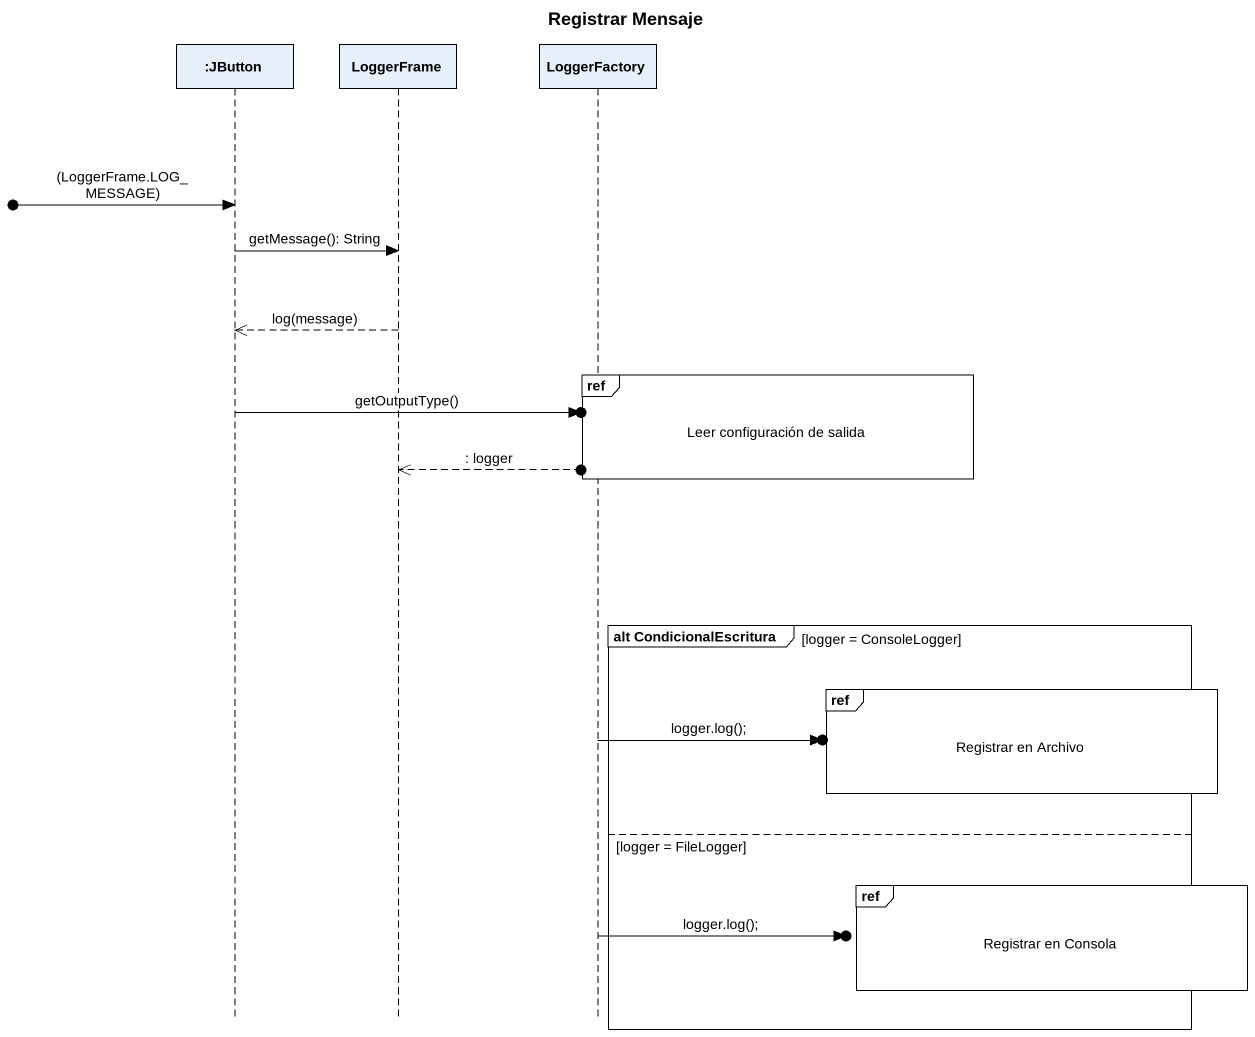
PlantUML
@startuml
title Registrar Mensaje
hide footbox
participant ":JButton" as JButton
participant LoggerFrame
participant LoggerFactory

[o-> JButton : (LoggerFrame.LOG_MESSAGE)
JButton -> LoggerFrame : getMessage(): String
LoggerFrame -->> JButton : log(message)
ref over LoggerFactory : Leer configuración de salida
JButton ->o] : getOutputType()
LoggerFrame <<--o] : : logger
group alt CondicionalEscritura [logger = ConsoleLogger]
  ref over LoggerFactory : Registrar en Archivo
  LoggerFactory ->o] : logger.log();
else logger = FileLogger
  ref over LoggerFactory : Registrar en Consola
  LoggerFactory ->o] : logger.log();
end
@enduml
